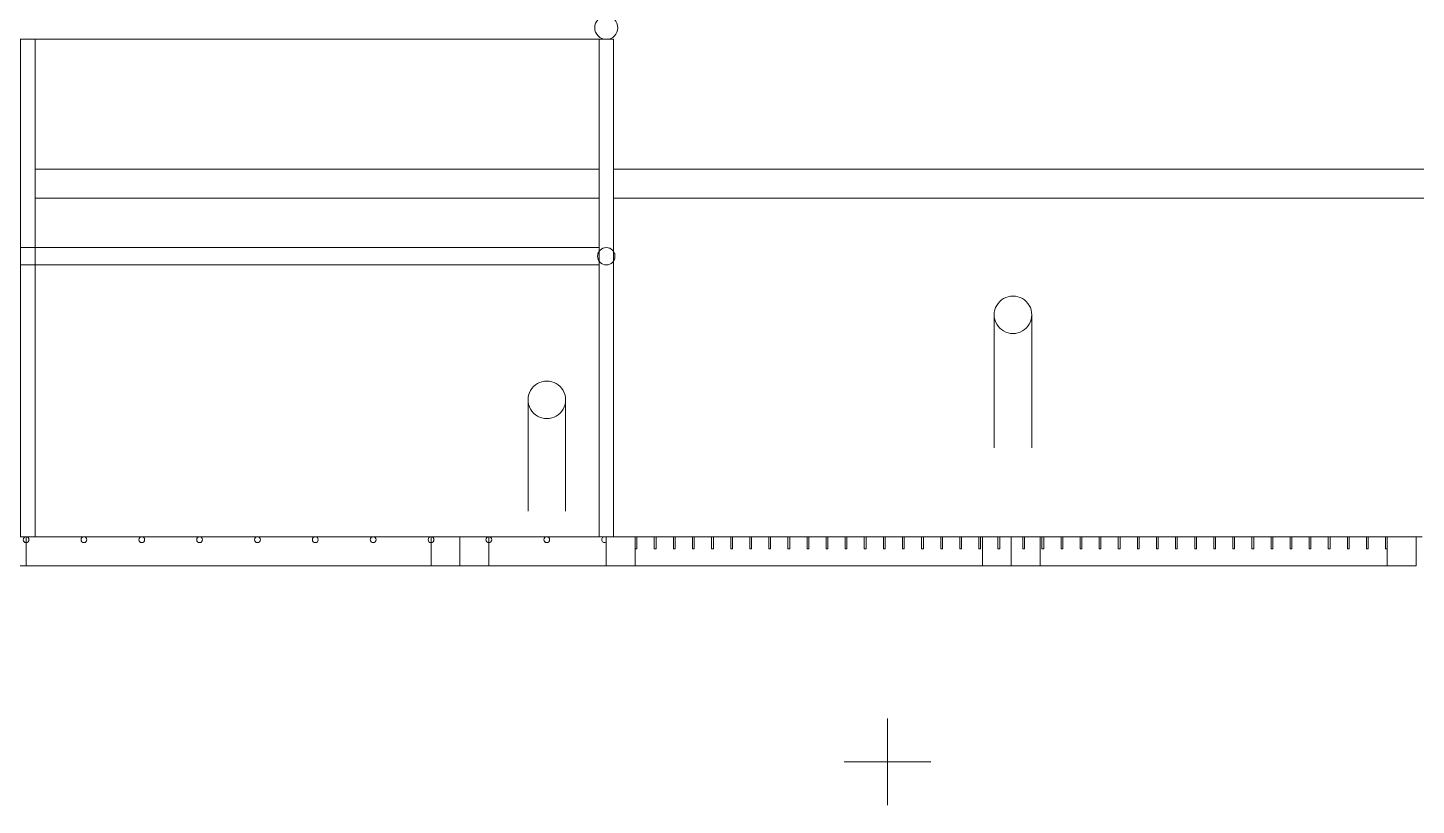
# Model space of a CAD drawing. Header units: metres. Extents: x -3 to 137, y -7 to 15.
# Drawn here: x 21.641 to 24.041, y -0.464 to 0.88 of the extents above; entities that cross this region are included whole.
import ezdxf

# ---------------------------------------------------------------- set-up
doc = ezdxf.new("R2010")
doc.units = ezdxf.units.M
doc.linetypes.add('Centre', pattern=[0.03175, 0.00635, -0.00475, 0.0159, -0.00475])
for name, color, linetype, lineweight in [('A-FLOR-HRAL', 7, 'Continuous', 9), ('A-FLOR-LEVL', 7, 'Continuous', 9), ('A-GENM', 7, 'Continuous', 9), ('A-WALL', 7, 'Continuous', 9), ('P-PIPE', 7, 'Continuous', 9), ('P-PIPE-CNTR', 7, 'Continuous', 9)]:
    doc.layers.add(name, color=color, linetype=linetype, lineweight=lineweight)

# ---------------------------------------------------------------- blocks, each defined once
blk = doc.blocks.new('M_RVR_Grating - 0_80 x 0_70-V46-Elevation 4 - a')
at = {"layer": 'A-GENM', "color": 8, "true_color": 0x808080}
for p, q in [((-10.3628, 0), (-10.1223, 0)), ((-10.3628, 0), (-10.3628, -0.05)), ((-10.3628, 0), (-10.3128, 0)), ((-10.3628, -0.05), (-10.3628, 0)), ((-10.3128, -0.05), (-10.3128, 0)), ((-10.1098, -0.05), (-10.3628, -0.05)), ((-10.3128, -0.05), (-10.3628, -0.05))]:
    blk.add_line(p, q, dxfattribs=at)
for centre, start, end in [((-10.3128, -0.005), 360, 180), ((-10.1128, -0.005), 60, 180), ((-10.3128, -0.005), 180, 360), ((-10.2128, -0.005), 0, 180), ((-10.2128, -0.005), 180, 360), ((-10.1128, -0.005), 180, 300)]:
    blk.add_arc(centre, 0.005, start, end, dxfattribs=at)
blk = doc.blocks.new('M_RVR_Grating - 0_80 x 0_70-V47-Elevation 4 - a')
at = {"layer": 'A-GENM', "color": 8, "true_color": 0x808080}
for p, q in [((-11.1628, 0), (-11.1223, 0)), ((-11.1628, 0), (-11.1628, -0.05)), ((-11.1628, 0), (-11.1223, 0)), ((-11.1628, 0), (-11.1628, -0.05)), ((-11.1128, 0), (-11.1128, -0.05)), ((-11.0973, 0), (-10.3628, 0)), ((-10.4128, 0), (-10.3628, 0)), ((-10.4128, 0), (-10.4128, -0.05)), ((-10.3628, -0.05), (-10.3628, 0)), ((-10.3628, 0), (-10.3628, -0.05)), ((-10.3628, -0.05), (-11.1628, -0.05)), ((-11.1128, -0.05), (-11.1628, -0.05)), ((-10.3628, -0.05), (-10.4128, -0.05))]:
    blk.add_line(p, q, dxfattribs=at)
for centre, start, end in [((-11.1128, -0.005), 0, 180), ((-10.9128, -0.005), 0, 180), ((-10.7128, -0.005), 0, 180), ((-10.5128, -0.005), 0, 180), ((-11.1128, -0.005), 180, 360), ((-11.0128, -0.005), 0, 180), ((-11.0128, -0.005), 180, 360), ((-10.9128, -0.005), 180, 360), ((-10.8128, -0.005), 0, 180), ((-10.8128, -0.005), 180, 360), ((-10.7128, -0.005), 180, 360), ((-10.6128, -0.005), 0, 180), ((-10.6128, -0.005), 180, 360), ((-10.5128, -0.005), 180, 360), ((-10.4128, -0.005), 0, 180), ((-10.4128, -0.005), 180, 360)]:
    blk.add_arc(centre, 0.005, start, end, dxfattribs=at)
blk = doc.blocks.new('M_RVR_Grating - 0_80 x 0_70-V50-Elevation 4 - a')
at = {"layer": 'A-GENM', "color": 8, "true_color": 0x808080}
for p, q in [((-5.2128, 0), (-5.1628, 0)), ((-5.2128, -0.05), (-5.2128, 0)), ((-5.2128, 0), (-4.5128, 0)), ((-5.2128, 0), (-5.2128, -0.05)), ((-5.1928, 0), (-5.1898, 0)), ((-5.1928, -0.021), (-5.1928, 0)), ((-5.1898, 0), (-5.1898, -0.021)), ((-5.1628, 0), (-5.1628, -0.05)), ((-5.1598, 0), (-5.1568, 0)), ((-5.1598, -0.021), (-5.1598, 0)), ((-5.1568, 0), (-5.1568, -0.021)), ((-5.1268, 0), (-5.1238, 0)), ((-5.1268, -0.021), (-5.1268, 0)), ((-5.1238, 0), (-5.1238, -0.021)), ((-5.0938, 0), (-5.0908, 0)), ((-5.0938, -0.021), (-5.0938, 0)), ((-5.0908, 0), (-5.0908, -0.021)), ((-5.0608, 0), (-5.0578, 0)), ((-5.0608, -0.021), (-5.0608, 0)), ((-5.0578, 0), (-5.0578, -0.021)), ((-5.0278, 0), (-5.0248, 0)), ((-5.0278, -0.021), (-5.0278, 0)), ((-5.0248, 0), (-5.0248, -0.021)), ((-4.9948, 0), (-4.9918, 0)), ((-4.9948, -0.021), (-4.9948, 0)), ((-4.9918, 0), (-4.9918, -0.021)), ((-4.9618, 0), (-4.9588, 0)), ((-4.9618, -0.021), (-4.9618, 0)), ((-4.9588, 0), (-4.9588, -0.021)), ((-4.9288, 0), (-4.9258, 0)), ((-4.9288, -0.021), (-4.9288, 0)), ((-4.9258, 0), (-4.9258, -0.021)), ((-4.8958, 0), (-4.8928, 0)), ((-4.8958, -0.021), (-4.8958, 0)), ((-4.8928, 0), (-4.8928, -0.021)), ((-4.8628, 0), (-4.8598, 0)), ((-4.8628, -0.021), (-4.8628, 0)), ((-4.8598, 0), (-4.8598, -0.021)), ((-4.8298, 0), (-4.8268, 0)), ((-4.8298, -0.021), (-4.8298, 0)), ((-4.8268, 0), (-4.8268, -0.021)), ((-4.7968, 0), (-4.7938, 0)), ((-4.7968, -0.021), (-4.7968, 0)), ((-4.7938, 0), (-4.7938, -0.021)), ((-4.7638, 0), (-4.7608, 0)), ((-4.7638, -0.021), (-4.7638, 0)), ((-4.7608, 0), (-4.7608, -0.021)), ((-4.7308, 0), (-4.7278, 0)), ((-4.7308, -0.021), (-4.7308, 0)), ((-4.7278, 0), (-4.7278, -0.021)), ((-4.6978, 0), (-4.6948, 0)), ((-4.6978, -0.021), (-4.6978, 0)), ((-4.6948, 0), (-4.6948, -0.021)), ((-4.6648, 0), (-4.6618, 0)), ((-4.6648, -0.021), (-4.6648, 0)), ((-4.6618, 0), (-4.6618, -0.021)), ((-4.6318, 0), (-4.6288, 0)), ((-4.6318, -0.021), (-4.6318, 0)), ((-4.6288, 0), (-4.6288, -0.021)), ((-4.5988, 0), (-4.5958, 0)), ((-4.5988, -0.021), (-4.5988, 0)), ((-4.5958, 0), (-4.5958, -0.021)), ((-4.5658, 0), (-4.5628, 0)), ((-4.5658, -0.021), (-4.5658, 0)), ((-4.5628, 0), (-4.5628, -0.021)), ((-4.5628, 0), (-4.5128, 0)), ((-4.5628, -0.05), (-4.5628, 0)), ((-4.5128, 0), (-4.5128, -0.05)), ((-4.5128, -0.05), (-4.5128, 0)), ((-5.1898, -0.021), (-5.1928, -0.021)), ((-5.1568, -0.021), (-5.1598, -0.021)), ((-5.1238, -0.021), (-5.1268, -0.021)), ((-5.0908, -0.021), (-5.0938, -0.021)), ((-5.0578, -0.021), (-5.0608, -0.021)), ((-5.0248, -0.021), (-5.0278, -0.021)), ((-4.9918, -0.021), (-4.9948, -0.021)), ((-4.9588, -0.021), (-4.9618, -0.021)), ((-4.9258, -0.021), (-4.9288, -0.021)), ((-4.8928, -0.021), (-4.8958, -0.021)), ((-4.8598, -0.021), (-4.8628, -0.021)), ((-4.8268, -0.021), (-4.8298, -0.021)), ((-4.7938, -0.021), (-4.7968, -0.021)), ((-4.7608, -0.021), (-4.7638, -0.021)), ((-4.7278, -0.021), (-4.7308, -0.021)), ((-4.6948, -0.021), (-4.6978, -0.021)), ((-4.6618, -0.021), (-4.6648, -0.021)), ((-4.6288, -0.021), (-4.6318, -0.021)), ((-4.5958, -0.021), (-4.5988, -0.021)), ((-4.5628, -0.021), (-4.5658, -0.021)), ((-5.1628, -0.05), (-5.2128, -0.05)), ((-4.5128, -0.05), (-5.2128, -0.05)), ((-4.5128, -0.05), (-4.5628, -0.05))]:
    blk.add_line(p, q, dxfattribs=at)
blk = doc.blocks.new('M_RVR_Grating - 0_80 x 0_70-V49-Elevation 4 - a')
at = {"layer": 'A-GENM', "color": 8, "true_color": 0x808080}
for p, q in [((-4.5128, 0), (-4.4628, 0)), ((-4.5128, -0.05), (-4.5128, 0)), ((-4.5128, 0), (-3.8128, 0)), ((-4.5128, 0), (-4.5128, -0.05)), ((-4.4628, 0), (-4.4598, 0)), ((-4.4628, -0.021), (-4.4628, 0)), ((-4.4628, 0), (-4.4628, -0.05)), ((-4.4598, 0), (-4.4598, -0.021)), ((-4.4298, 0), (-4.4268, 0)), ((-4.4298, -0.021), (-4.4298, 0)), ((-4.4268, 0), (-4.4268, -0.021)), ((-4.3968, 0), (-4.3938, 0)), ((-4.3968, -0.021), (-4.3968, 0)), ((-4.3938, 0), (-4.3938, -0.021)), ((-4.3638, 0), (-4.3608, 0)), ((-4.3638, -0.021), (-4.3638, 0)), ((-4.3608, 0), (-4.3608, -0.021)), ((-4.3308, 0), (-4.3278, 0)), ((-4.3308, -0.021), (-4.3308, 0)), ((-4.3278, 0), (-4.3278, -0.021)), ((-4.2978, 0), (-4.2948, 0)), ((-4.2978, -0.021), (-4.2978, 0)), ((-4.2948, 0), (-4.2948, -0.021)), ((-4.2648, 0), (-4.2618, 0)), ((-4.2648, -0.021), (-4.2648, 0)), ((-4.2618, 0), (-4.2618, -0.021)), ((-4.2318, 0), (-4.2288, 0)), ((-4.2318, -0.021), (-4.2318, 0)), ((-4.2288, 0), (-4.2288, -0.021)), ((-4.1988, 0), (-4.1958, 0)), ((-4.1988, -0.021), (-4.1988, 0)), ((-4.1958, 0), (-4.1958, -0.021)), ((-4.1658, 0), (-4.1628, 0)), ((-4.1658, -0.021), (-4.1658, 0)), ((-4.1628, 0), (-4.1628, -0.021)), ((-4.1328, 0), (-4.1298, 0)), ((-4.1328, -0.021), (-4.1328, 0)), ((-4.1298, 0), (-4.1298, -0.021)), ((-4.0998, 0), (-4.0968, 0)), ((-4.0998, -0.021), (-4.0998, 0)), ((-4.0968, 0), (-4.0968, -0.021)), ((-4.0668, 0), (-4.0638, 0)), ((-4.0668, -0.021), (-4.0668, 0)), ((-4.0638, 0), (-4.0638, -0.021)), ((-4.0338, 0), (-4.0308, 0)), ((-4.0338, -0.021), (-4.0338, 0)), ((-4.0308, 0), (-4.0308, -0.021)), ((-4.0008, 0), (-3.9978, 0)), ((-4.0008, -0.021), (-4.0008, 0)), ((-3.9978, 0), (-3.9978, -0.021)), ((-3.9678, 0), (-3.9648, 0)), ((-3.9678, -0.021), (-3.9678, 0)), ((-3.9648, 0), (-3.9648, -0.021)), ((-3.9348, 0), (-3.9318, 0)), ((-3.9348, -0.021), (-3.9348, 0)), ((-3.9318, 0), (-3.9318, -0.021)), ((-3.9018, 0), (-3.8988, 0)), ((-3.9018, -0.021), (-3.9018, 0)), ((-3.8988, 0), (-3.8988, -0.021)), ((-3.8688, 0), (-3.8658, 0)), ((-3.8688, -0.021), (-3.8688, 0)), ((-3.8658, 0), (-3.8658, -0.021)), ((-3.8628, 0), (-3.8128, 0)), ((-3.8628, -0.05), (-3.8628, 0)), ((-3.8358, 0), (-3.8328, 0)), ((-3.8358, -0.021), (-3.8358, 0)), ((-3.8328, 0), (-3.8328, -0.021)), ((-3.8128, 0), (-3.8128, -0.05)), ((-3.8128, -0.05), (-3.8128, 0)), ((-4.4598, -0.021), (-4.4628, -0.021)), ((-4.4268, -0.021), (-4.4298, -0.021)), ((-4.3938, -0.021), (-4.3968, -0.021)), ((-4.3608, -0.021), (-4.3638, -0.021)), ((-4.3278, -0.021), (-4.3308, -0.021)), ((-4.2948, -0.021), (-4.2978, -0.021)), ((-4.2618, -0.021), (-4.2648, -0.021)), ((-4.2288, -0.021), (-4.2318, -0.021)), ((-4.1958, -0.021), (-4.1988, -0.021)), ((-4.1628, -0.021), (-4.1658, -0.021)), ((-4.1298, -0.021), (-4.1328, -0.021)), ((-4.0968, -0.021), (-4.0998, -0.021)), ((-4.0638, -0.021), (-4.0668, -0.021)), ((-4.0308, -0.021), (-4.0338, -0.021)), ((-3.9978, -0.021), (-4.0008, -0.021)), ((-3.9648, -0.021), (-3.9678, -0.021)), ((-3.9318, -0.021), (-3.9348, -0.021)), ((-3.8988, -0.021), (-3.9018, -0.021)), ((-3.8658, -0.021), (-3.8688, -0.021)), ((-3.8328, -0.021), (-3.8358, -0.021)), ((-4.4628, -0.05), (-4.5128, -0.05)), ((-3.8128, -0.05), (-4.5128, -0.05)), ((-3.8128, -0.05), (-3.8628, -0.05))]:
    blk.add_line(p, q, dxfattribs=at)
blk = doc.blocks.new('Railing - 25mm-2835101-Elevation 4 - a')
at = {"layer": 'A-FLOR-HRAL'}
for p, q in [((-2.9753, 0.86), (-2.9753, 0)), ((-2.9753, 0.86), (-2.9628, 0.86)), ((-2.9628, 0.86), (-2.9503, 0.86)), ((-2.9503, 0), (-2.9503, 0.86)), ((-2.9628, 0), (-2.9753, 0)), ((-2.9503, 0), (-2.9628, 0))]:
    blk.add_line(p, q, dxfattribs=at)
blk = doc.blocks.new('Railing - 25mm-V53-Elevation 4 - a')
at = {"layer": 'A-FLOR-HRAL'}
for p, q in [((-10.1223, 0.86), (-10.1223, 0)), ((-10.1223, 0.86), (-10.0973, 0.86)), ((-10.0973, 0), (-10.0973, 0.86)), ((-10.1098, 0), (-10.1223, 0))]:
    blk.add_line(p, q, dxfattribs=at)
blk = doc.blocks.new('Railing - Railing-2836891-Elevation 4 - a')
at = {"layer": 'A-FLOR-HRAL'}
for p, q in [((-10.1223, 0.5), (-13.3028, 0.5)), ((-13.3028, 0.47), (-10.1223, 0.47))]:
    blk.add_line(p, q, dxfattribs=at)
for start, end in [(0, 180), (180, 0)]:
    blk.add_arc((-10.1098, 0.485), 0.015, start, end, dxfattribs=at)
for points, knots in [([(-13.3103, 0.498), (-13.3106, 0.4978), (-13.3111, 0.4975), (-13.3122, 0.4967), (-13.3132, 0.4959), (-13.3141, 0.4949), (-13.3149, 0.4939), (-13.3158, 0.4925), (-13.3167, 0.4908), (-13.3175, 0.4883), (-13.3178, 0.4863), (-13.3178, 0.485)], [0.6666667, 0.6666667, 0.6666667, 0.6666667, 0.6875, 0.7083333, 0.75, 0.7708333, 0.7916667, 0.8333333, 0.875, 0.9166667, 1, 1, 1, 1]), ([(-13.3178, 0.485), (-13.3178, 0.4837), (-13.3175, 0.4817), (-13.3167, 0.4792), (-13.3158, 0.4775), (-13.3149, 0.4761), (-13.3141, 0.4751), (-13.3132, 0.4741), (-13.3119, 0.4731), (-13.3108, 0.4723), (-13.3103, 0.472)], [0, 0, 0, 0, 0.0833333, 0.125, 0.1666667, 0.2083333, 0.2291667, 0.25, 0.2916667, 0.3333333, 0.3333333, 0.3333333, 0.3333333]), ([(-10.1228, 0.4925), (-10.1231, 0.4919), (-10.1237, 0.4908), (-10.1246, 0.4883), (-10.1248, 0.4863), (-10.1248, 0.485)], [0.8333333, 0.8333333, 0.8333333, 0.8333333, 0.875, 0.9166667, 1, 1, 1, 1]), ([(-10.1248, 0.485), (-10.1248, 0.4837), (-10.1246, 0.4817), (-10.1237, 0.4792), (-10.1231, 0.4781), (-10.1228, 0.4775)], [0, 0, 0, 0, 0.0833333, 0.125, 0.1666667, 0.1666667, 0.1666667, 0.1666667]), ([(-10.0948, 0.485), (-10.0948, 0.4863), (-10.0951, 0.4883), (-10.0959, 0.4908), (-10.0965, 0.4919), (-10.0968, 0.4925)], [0, 0, 0, 0, 0.0833333, 0.125, 0.1666667, 0.1666667, 0.1666667, 0.1666667]), ([(-10.0968, 0.4775), (-10.0965, 0.4781), (-10.0959, 0.4792), (-10.0951, 0.4817), (-10.0948, 0.4837), (-10.0948, 0.485)], [0.8333333, 0.8333333, 0.8333333, 0.8333333, 0.875, 0.9166667, 1, 1, 1, 1])]:
    blk.add_open_spline(points, degree=3, knots=knots, dxfattribs=at)
for name, p in [('Railing - 25mm-2835101-Elevation 4 - a', (-10.34, 0)), ('Railing - 25mm-2835101-Elevation 4 - a', (-10.147, 0)), ('Railing - 25mm-2835101-Elevation 4 - a', (-9.147, 0)), ('Railing - 25mm-2835101-Elevation 4 - a', (-8.147, 0)), ('Railing - 25mm-V53-Elevation 4 - a', (0, 0))]:
    blk.add_blockref(name, p)
blk = doc.blocks.new('Top Rail Type - Top Rail_Internal_-2836900-Elevation 4 - a')
at = {"layer": 'A-FLOR-HRAL'}
for p, q in [((-10.1098, 0.9), (-13.3028, 0.9)), ((-13.3028, 0.86), (-10.1223, 0.86))]:
    blk.add_line(p, q, dxfattribs=at)
for start, end in [(0, 180), (180, 0)]:
    blk.add_arc((-10.1098, 0.88), 0.02, start, end, dxfattribs=at)
for points, knots in [([(-13.3028, 0.9), (-13.3032, 0.9), (-13.3041, 0.9), (-13.3054, 0.8998), (-13.3067, 0.8996), (-13.308, 0.8993), (-13.3092, 0.899), (-13.3104, 0.8985), (-13.3116, 0.898), (-13.3128, 0.8973), (-13.3139, 0.8966), (-13.3153, 0.8956), (-13.3166, 0.8945), (-13.3178, 0.8932), (-13.3189, 0.8918), (-13.3202, 0.89), (-13.3213, 0.8877), (-13.3224, 0.8844), (-13.3228, 0.8817), (-13.3228, 0.88)], [0.5, 0.5, 0.5, 0.5, 0.5208333, 0.5416667, 0.5625, 0.5833333, 0.6041667, 0.625, 0.6458333, 0.6666667, 0.6875, 0.7083333, 0.75, 0.7708333, 0.7916667, 0.8333333, 0.875, 0.9166667, 1, 1, 1, 1]), ([(-13.3228, 0.88), (-13.3228, 0.8783), (-13.3224, 0.8756), (-13.3213, 0.8723), (-13.3202, 0.87), (-13.3189, 0.8682), (-13.3178, 0.8668), (-13.3166, 0.8655), (-13.315, 0.8641), (-13.3132, 0.8629), (-13.3116, 0.862), (-13.3104, 0.8615), (-13.3092, 0.861), (-13.308, 0.8607), (-13.3067, 0.8604), (-13.3054, 0.8602), (-13.3041, 0.86), (-13.3032, 0.86), (-13.3028, 0.86)], [0, 0, 0, 0, 0.0833333, 0.125, 0.1666667, 0.2083333, 0.2291667, 0.25, 0.2916667, 0.3333333, 0.3541667, 0.375, 0.3958333, 0.4166667, 0.4375, 0.4583333, 0.4791667, 0.5, 0.5, 0.5, 0.5])]:
    blk.add_open_spline(points, degree=3, knots=knots, dxfattribs=at)
blk = doc.blocks.new('M_Tramo tube Alim-01 - M_Tramo tube Alim-01-V54-Elevation 4 - a')
at = {"layer": 'P-PIPE', "flags": 128}
for points in [[(-9.4394, 0.1537), (-9.4394, 0.1563), (-9.4394, 0.1871), (-9.4394, 0.2159), (-9.4394, 0.2427), (-9.4394, 0.2673), (-9.4394, 0.2898), (-9.4394, 0.31), (-9.4394, 0.3281), (-9.4394, 0.3438), (-9.4394, 0.3573), (-9.4394, 0.3685), (-9.4394, 0.3774), (-9.4394, 0.3838)], [(-9.3744, 0.3838), (-9.3744, 0.3772), (-9.3744, 0.3683), (-9.3744, 0.3571), (-9.3744, 0.3435), (-9.3744, 0.3277), (-9.3744, 0.3097), (-9.3744, 0.2893), (-9.3744, 0.2668), (-9.3744, 0.2422), (-9.3744, 0.2154), (-9.3744, 0.1865), (-9.3744, 0.1556), (-9.3744, 0.1537)]]:
    blk.add_lwpolyline(points, dxfattribs=at)
at = {"layer": 'P-PIPE'}
for major_axis in [(-0.0325, 0), (0.0325, 0)]:
    blk.add_ellipse((-9.4069, 0.3838), major_axis=major_axis, ratio=0.995809, start_param=4.712389, end_param=7.853982, dxfattribs=at)
blk = doc.blocks.new('M_Tramo tube Alim-01 - M_Tramo tube Alim-01-V55-Elevation 4 - a')
at = {"layer": 'P-PIPE', "flags": 128}
for points in [[(-10.2451, 0.0442), (-10.2451, 0.0689), (-10.2451, 0.0957), (-10.2451, 0.1203), (-10.2451, 0.1428), (-10.2451, 0.163), (-10.2451, 0.1811), (-10.2451, 0.1968), (-10.2451, 0.2103), (-10.2451, 0.2215), (-10.2451, 0.2304), (-10.2451, 0.2368)], [(-10.1801, 0.2368), (-10.1801, 0.2302), (-10.1801, 0.2213), (-10.1801, 0.2101), (-10.1801, 0.1965), (-10.1801, 0.1807), (-10.1801, 0.1627), (-10.1801, 0.1423), (-10.1801, 0.1198), (-10.1801, 0.0952), (-10.1801, 0.0684), (-10.1801, 0.0442)]]:
    blk.add_lwpolyline(points, dxfattribs=at)
at = {"layer": 'P-PIPE'}
for major_axis in [(-0.0325, 0), (0.0325, 0)]:
    blk.add_ellipse((-10.2126, 0.2368), major_axis=major_axis, ratio=0.995809, start_param=4.712389, end_param=7.853982, dxfattribs=at)

msp = doc.modelspace()

# ---------------------------------------------------------------- linework, layer by layer
at = {"layer": 'A-FLOR-LEVL', "color": 253, "linetype": 'Centre', "true_color": 0xaaaaaa}
msp.add_line((17.1512, 0), (34.6621, 0), dxfattribs=at)
at = {"layer": 'A-WALL'}
for p, q in [((21.6532, 0.6354), (22.6282, 0.6354)), ((22.6532, 0.6354), (29.6302, 0.6354)), ((22.6282, 0.5854), (21.6532, 0.5854)), ((29.6302, 0.5854), (22.6532, 0.5854))]:
    msp.add_line(p, q, dxfattribs=at)
at = {"layer": 'P-PIPE-CNTR'}
for p, q in [((23.1268, -0.4641), (23.1268, -0.3141)), ((23.0518, -0.3891), (23.2018, -0.3891))]:
    msp.add_line(p, q, dxfattribs=at)

# ---------------------------------------------------------------- block references
at = {"layer": 'A-FLOR-HRAL'}
for name in ['Top Rail Type - Top Rail_Internal_-2836900-Elevation 4 - a', 'Railing - Railing-2836891-Elevation 4 - a']:
    msp.add_blockref(name, (32.7505, 0), dxfattribs=at)
at = {"layer": 'A-GENM', "color": 8, "true_color": 0x808080}
for name, p in [('M_RVR_Grating - 0_80 x 0_70-V47-Elevation 4 - a', (32.7505, 0)), ('M_RVR_Grating - 0_80 x 0_70-V46-Elevation 4 - a', (32.7505, 0)), ('M_RVR_Grating - 0_80 x 0_70-V49-Elevation 4 - a', (27.1535, 0)), ('M_RVR_Grating - 0_80 x 0_70-V50-Elevation 4 - a', (28.5535, 0))]:
    msp.add_blockref(name, p, dxfattribs=at)
at = {"layer": 'P-PIPE'}
for name in ['M_Tramo tube Alim-01 - M_Tramo tube Alim-01-V54-Elevation 4 - a', 'M_Tramo tube Alim-01 - M_Tramo tube Alim-01-V55-Elevation 4 - a']:
    msp.add_blockref(name, (32.7505, 0), dxfattribs=at)

doc.saveas('drawing.dxf')
